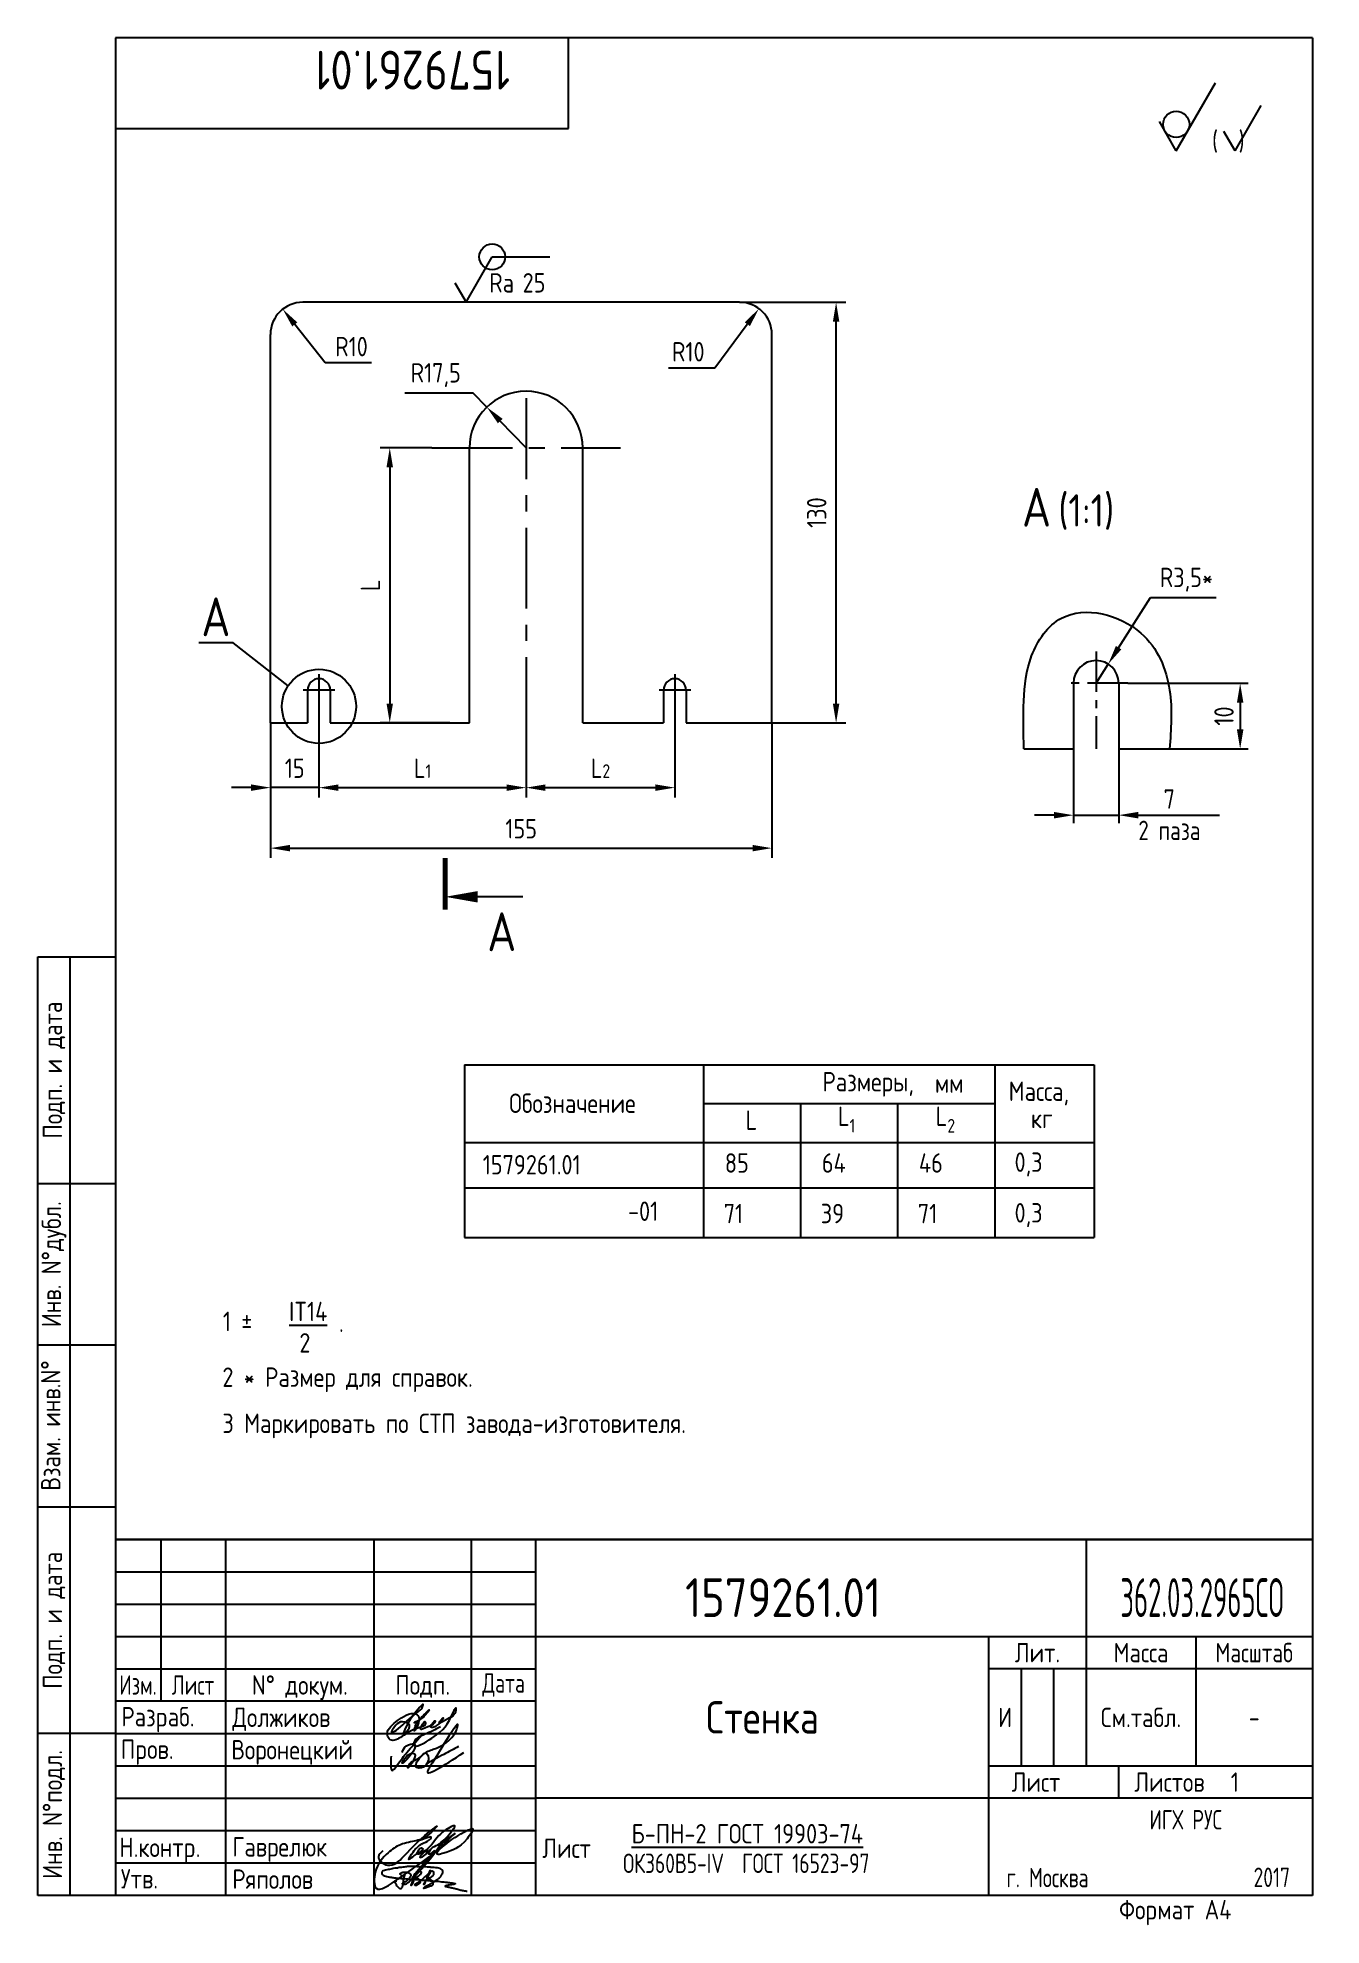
# Paper-space layout 'A4_protect' of a CAD drawing. Header units: millimetres. Extents: x 8 to 206, y 0 to 292.
# The model-space entities are those that its viewports show. They can reach past a viewport. Long polylines and large blocks are cut down to what shows.
import ezdxf
from ezdxf.enums import TextEntityAlignment as Align

# ---------------------------------------------------------------- set-up
doc = ezdxf.new("R2010")
doc.units = ezdxf.units.MM
doc.header["$LTSCALE"] = 5
doc.linetypes.add('CENTER', pattern=[2, 1.25, -0.25, 0.25, -0.25])
for name, color, linetype in [('Bord', 1, 'Continuous'), ('CEN', 5, 'CENTER'), ('Con', 6, 'Continuous'), ('Cont', 6, 'Continuous'), ('DIM', 7, 'Continuous'), ('Text', 3, 'Continuous'), ('Textb', 6, 'Continuous'), ('VPORTI', 7, 'Continuous')]:
    doc.layers.add(name, color=color, linetype=linetype)
doc.layers.get('Defpoints').off()
doc.layers.get('VPORTI').off()
doc.styles.add('Style1', font='romans.shx', dxfattribs={"width": 0.8})
doc.dimstyles.new('Dia', dxfattribs={"dimtxt": 3, "dimasz": 3, "dimexe": 1.25, "dimexo": 0, "dimgap": 1, "dimtad": 1, "dimtoh": 1, "dimdec": 3, "dimtxsty": 'Style1', "dimcen": 2.5, "dimclrt": 3, "dimadec": 0, "dimazin": 0, "dimtfac": 1, "dimtdec": 3, "dimtmove": 0, "dimatfit": 2, "dimfxl": 1, "dimarcsym": 0})
doc.dimstyles.new('Dia2', dxfattribs={"dimscale": 2, "dimtxt": 3, "dimasz": 3, "dimexe": 1.25, "dimexo": 0, "dimgap": 1, "dimtad": 1, "dimtoh": 1, "dimdec": 3, "dimtxsty": 'Style1', "dimcen": 2.5, "dimclrt": 3, "dimadec": 0, "dimazin": 0, "dimtfac": 1, "dimtdec": 3, "dimtmove": 0, "dimatfit": 2, "dimfxl": 1, "dimarcsym": 0})
doc.dimstyles.new('Lin', dxfattribs={"dimtxt": 3, "dimasz": 3, "dimexe": 1.25, "dimexo": 0, "dimgap": 1, "dimtad": 1, "dimdec": 3, "dimtxsty": 'Style1', "dimcen": 2.5, "dimclrt": 3, "dimadec": 0, "dimazin": 0, "dimtfac": 1, "dimtdec": 3, "dimtmove": 0, "dimatfit": 3, "dimldrblk": 'DOT', "dimfxl": 1, "dimarcsym": 0})
doc.dimstyles.new('Lin2', dxfattribs={"dimscale": 2, "dimtxt": 3, "dimasz": 3, "dimexe": 1.5, "dimexo": 0, "dimgap": 1.5, "dimtad": 1, "dimdec": 0, "dimtxsty": 'Style1', "dimcen": 2.5, "dimclrt": 3, "dimadec": 0, "dimazin": 0, "dimtfac": 1, "dimtdec": 0, "dimtmove": 0, "dimatfit": 3, "dimfxl": 1, "dimarcsym": 0})
doc.dimstyles.new('Poz2', dxfattribs={"dimscale": 2, "dimtxt": 6, "dimasz": 2.5, "dimexe": 1.25, "dimexo": 0, "dimgap": 1, "dimtad": 2, "dimtoh": 1, "dimdec": 0, "dimtxsty": 'Style1', "dimblk": 'DOTSMALL', "dimcen": 2.5, "dimclrt": 6, "dimadec": 0, "dimazin": 0, "dimtfac": 1, "dimtdec": 0, "dimtmove": 0, "dimatfit": 3, "dimldrblk": 'DOTSMALL', "dimfxl": 1, "dimarcsym": 0})

# ---------------------------------------------------------------- blocks, each defined once
blk = doc.blocks.new('A4')
at = {"layer": 'Bord'}
for p, q in [((20, 55), (85, 55)), ((20, 50), (85, 50)), ((20, 45), (85, 45)), ((160, 40), (160, 25)), ((165, 40), (165, 25)), ((20, 30), (85, 30)), ((20, 25), (85, 25)), ((20, 20), (85, 20)), ((20, 15), (85, 15)), ((20, 10), (85, 10))]:
    blk.add_line(p, q, dxfattribs=at)
at = {"layer": 'Cont'}
for p, q in [((205, 292), (20, 292)), ((20, 292), (20, 5)), ((90, 278), (90, 292)), ((205, 292), (205, 5)), ((20, 278), (90, 278)), ((8, 5), (8, 150)), ((8, 150), (20, 150)), ((13, 5), (13, 150)), ((8, 115), (20, 115)), ((20, 90), (8, 90)), ((20, 65), (8, 65)), ((205, 60), (20, 60)), ((20, 60), (205, 60)), ((27, 60), (27, 35)), ((37, 60), (37, 5)), ((60, 5), (60, 60)), ((75, 60), (75, 5)), ((85, 5), (85, 60)), ((170, 60), (170, 25)), ((85, 45), (205, 45)), ((155, 5), (155, 45)), ((187, 25), (187, 45)), ((20, 40), (85, 40)), ((205, 40), (155, 40)), ((85, 35), (20, 35)), ((20, 30), (8, 30)), ((155, 25), (205, 25)), ((175, 25), (175, 20)), ((205, 20), (85, 20)), ((20, 5), (8, 5)), ((205, 5), (20, 5))]:
    blk.add_line(p, q, dxfattribs=at)
at = {"layer": 'Text', "style": 'Style1', "width": 0.8}
for s, p in [('Подп. и дата', (10.5, 132.5)), ('Инв. N%%dдубл.', (10.5, 102.5)), ('Взам. инв.N%%d ', (10, 78.38)), ('Подп. и дата', (10.5, 47.5)), ('Инв. N%%dподл.', (10.5, 17.5))]:
    blk.add_text(s, height=3, rotation=90, dxfattribs=at).set_placement(p, align=Align.MIDDLE)
at = {"layer": 'Text', "style": 'Style1'}
for s, width, p in [('Лит.', 0.8, (162.5, 42.5)), ('Масса', 0.8, (178.5, 42.5)), ('Масштаб', 0.75, (196, 42.5)), ('Изм.', 0.7, (23.5, 37.5)), ('Лист', 0.7, (32, 37.5)), ('N%%d докум.', 0.8, (48.5, 37.5)), ('Подп.', 0.8, (67.5, 37.5)), ('Лист', 0.8, (162.27, 22.5)), ('Листов', 0.8, (182.9, 22.5))]:
    blk.add_text(s, height=3, dxfattribs=dict(at, width=width)).set_placement(p, align=Align.MIDDLE_CENTER)
at = {"layer": 'Text', "style": 'Style1', "width": 0.7}
for s, p in [('Дата', (80, 37.5)), ('ИГХ РУС', (185.42, 16.69))]:
    blk.add_text(s, height=3, dxfattribs=at).set_placement(p, align=Align.MIDDLE)
at = {"layer": 'Text', "style": 'Style1'}
for s, width, p in [('Разpаб.', 0.8, (20.92, 31.1)), ('Пpов.', 0.8, (20.84, 26.08)), ('Н.контp.', 0.8, (20.61, 10.92)), ('Утв.', 0.8, (20.84, 6.06)), ('г. Москва', 0.7, (157.71, 6.25)), ('Фоpмат А4', 0.8, (175.11, 1.29))]:
    blk.add_text(s, height=3, dxfattribs=dict(at, width=width)).set_placement(p)
for tag, p, width in [('ФИО', (39, 31), 0.8), ('ФИО', (39, 26), 0.8), ('ГОСТ_СОРТАМЕНТА', (98.19, 14), 0.8), ('ФИО', (39, 11), 0.8), ('ФИО', (39, 6), 0.8), ('200', (192.85, 6.29), 0.7)]:
    blk.add_attdef(tag, p, '', height=3, dxfattribs=dict(at, width=width))
at = {"layer": 'Text', "style": 'Style1', "width": 0.8}
for tag, p in [('И', (157.49, 32.5)), ('700', (178.5, 32.5)), ('1:20', (196, 32.5))]:
    blk.add_attdef(tag, text='', height=3, dxfattribs=at).set_placement(p, align=Align.MIDDLE)
blk.add_attdef('Сборочный_чертеж', text='', height=3, dxfattribs=at).set_placement((120, 21.3), align=Align.CENTER)
for tag, p in [('1', (171.12, 22.5)), ('2', (193, 22.5))]:
    blk.add_attdef(tag, text='', height=3, dxfattribs=at).set_placement(p, align=Align.MIDDLE_CENTER)
blk.add_attdef('ЛИСТ', text='', height=3, dxfattribs=at).set_placement((85.99, 12.5), align=Align.MIDDLE_LEFT)
at = {"layer": 'Text', "style": 'Style1', "width": 0.7}
blk.add_attdef('%%OГОСТ_ТЕХ._ТРЕБОВАНИЙ', text='', height=3, dxfattribs=at).set_placement((98.19, 8), align=Align.BOTTOM_LEFT)
at = {"layer": 'Textb', "style": 'Style1', "width": 0.8}
blk.add_attdef('1234567', (81, 290), '', height=6, rotation=180, dxfattribs=at)
blk.add_attdef('1234567', (123.4, 48), '', height=6, dxfattribs=at)
for tag, height, p in [('123ХЯ', 6, (183.62, 48)), ('НАИМЕНОВАНИЕ', 5, (120, 30))]:
    blk.add_attdef(tag, text='', height=height, dxfattribs=at).set_placement(p, align=Align.CENTER)
blk = doc.blocks.new('sherISO_12')
at = {"layer": 'Cont'}
for q in [(-15, -6.96), (-23.66, -12.96)]:
    blk.add_line((-21.06, -17.46), q, dxfattribs=at)
blk.add_circle((-21.06, -13.39), 2.03, dxfattribs=at)
at = {"layer": 'Text'}
for q in [(-7.92, -10.46), (-13.69, -14.46)]:
    blk.add_line((-11.96, -17.46), q, dxfattribs=at)
at = {"layer": 'Text', "style": 'Style1', "width": 0.8}
blk.add_text('(  )', height=3, dxfattribs=at).set_placement((-15.53, -17.46))
blk = doc.blocks.new('A$C63F45750')
at = {"layer": 'Text'}
for points, knots in [([(3.17, 2.37), (3.12, 2.38), (3.04, 2.41), (2.94, 2.5), (2.85, 2.57), (2.79, 2.69), (2.87, 2.77), (2.99, 2.84), (3.16, 2.89), (3.36, 2.93), (3.6, 2.95), (3.82, 2.92), (4.05, 2.87), (4.25, 2.78), (4.45, 2.63), (4.46, 2.42), (4.38, 2.26), (4.28, 2.1), (4.17, 1.94), (4.03, 1.78), (3.89, 1.62), (3.75, 1.52), (3.63, 1.43), (3.49, 1.36), (3.35, 1.3), (3.24, 1.25), (3.16, 1.21), (3.12, 1.15), (3.19, 1.1), (3.27, 1.09), (3.4, 1.07), (3.55, 1.07), (3.72, 1.12), (3.92, 1.19), (4.1, 1.34), (4.26, 1.51), (4.44, 1.65), (4.59, 1.81), (4.74, 1.93), (4.84, 2.04), (4.93, 2.14), (5.07, 2.29), (5.19, 2.53), (5.28, 2.68), (5.35, 2.96), (5.23, 2.66), (5.2, 2.44), (5.04, 2.09), (4.95, 1.81), (4.86, 1.57), (4.75, 1.31), (4.67, 1.12), (4.46, 0.78), (4.62, 1.17), (4.71, 1.45), (4.88, 1.74), (5.01, 2), (5.08, 2.19), (5.19, 2.4), (5.32, 2.58), (5.4, 2.75), (5.52, 2.89), (5.65, 3.04), (5.85, 3.1), (6.02, 3.03), (6.08, 2.87), (6.03, 2.7), (5.9, 2.51), (5.7, 2.37), (5.55, 2.23), (5.4, 2.17), (5.31, 2.12), (5.12, 2.09), (5.35, 2.07), (5.48, 2), (5.64, 1.93), (5.75, 1.8), (5.85, 1.67), (5.89, 1.54), (5.89, 1.37), (5.8, 1.2), (5.63, 1.06), (5.41, 0.94), (5.23, 0.86), (5.02, 0.92), (5.13, 1.1), (5.28, 1.16), (5.44, 1.27), (5.61, 1.36), (5.74, 1.46), (5.86, 1.53), (5.95, 1.61), (6.05, 1.69), (6.15, 1.77), (6.28, 1.87), (6.46, 2.02), (6.65, 2.19), (6.83, 2.37), (6.98, 2.49), (7.11, 2.61), (7.2, 2.74), (7.32, 2.84), (7.42, 2.97), (7.48, 3.08), (7.48, 3.27), (7.34, 3.08), (7.28, 2.94), (7.18, 2.69), (7.1, 2.46), (7, 2.22), (6.93, 1.98), (6.83, 1.78), (6.73, 1.55), (6.67, 1.34), (6.6, 1.14), (6.56, 1.03), (6.39, 0.99), (6.62, 1.33), (6.75, 1.54), (6.93, 1.87), (7.05, 2.08), (7.18, 2.32), (7.33, 2.6), (7.47, 2.89), (7.6, 3.07), (7.79, 3.18), (7.95, 3.01), (8, 2.81), (7.99, 2.62), (7.94, 2.46), (7.83, 2.33), (7.69, 2.22), (7.53, 2.11), (7.37, 2.03), (7.21, 1.99), (7.11, 1.97), (6.89, 1.98), (7.07, 1.94), (7.15, 1.9), (7.27, 1.88), (7.39, 1.84), (7.52, 1.81), (7.62, 1.72), (7.7, 1.62), (7.78, 1.51), (7.83, 1.39), (7.87, 1.26), (7.88, 1.13), (7.86, 0.99), (7.75, 0.88), (7.6, 0.77), (7.4, 0.73), (7.19, 0.66), (6.97, 0.55), (6.71, 0.48), (6.57, 0.44), (6.42, 0.42), (6.52, 0.58), (6.61, 0.64), (6.81, 0.78), (7.06, 0.89), (7.33, 1.04), (7.55, 1.16), (7.7, 1.24), (7.84, 1.32), (7.99, 1.43), (8.21, 1.58), (8.48, 1.76), (8.74, 1.95), (8.97, 2.12), (9.1, 2.29), (9.23, 2.44), (9.3, 2.6), (9.37, 2.74), (9.42, 2.92), (9.45, 3.13), (9.21, 3.48), (8.67, 3.59), (8.09, 3.63), (7.57, 3.66), (7.06, 3.74), (6.57, 3.75), (6.09, 3.74), (5.67, 3.78), (5.28, 3.78), (4.96, 3.81), (4.65, 3.83), (4.31, 3.82), (3.97, 3.79), (3.61, 3.74), (3.22, 3.67), (2.86, 3.66), (2.53, 3.61), (2.18, 3.52), (1.78, 3.54), (1.38, 3.37), (0.96, 3.35), (0.58, 3.24), (0.25, 3.19), (0.03, 3.06), (-0.03, 2.83), (0.02, 2.6), (0.26, 2.38), (0.59, 2.33), (1, 2.2), (1.48, 2.15), (1.93, 2.05), (2.35, 2.02), (2.72, 2.01), (3.11, 1.94), (3.68, 1.94), (4.25, 1.83), (4.91, 1.87), (5.53, 1.76), (6.13, 1.72), (6.73, 1.71), (7.32, 1.62), (7.99, 1.55), (8.64, 1.54), (9.16, 1.46), (9.61, 1.42), (10.03, 1.4), (10.41, 1.32), (10.73, 1.29), (11.01, 1.24), (11.18, 1.23), (11.42, 1.14), (11.18, 1.06), (11.01, 1.03), (10.71, 0.98), (10.37, 0.92), (10.1, 0.91), (9.65, 0.75), (10.22, 0.67), (10.54, 0.59), (11.08, 0.47), (11.61, 0.35), (12.17, 0.15), (12.64, 0.08), (12.98, 0.03), (13.11, 0.01), (13.18, 0)], [0, 0, 0, 0, 0.153866, 0.270441, 0.388867, 0.510533, 0.592156, 0.71333, 0.90842, 1.11344, 1.349254, 1.61246, 1.782219, 2.047249, 2.291879, 2.451528, 2.651081, 2.806158, 3.017979, 3.227348, 3.462381, 3.633009, 3.75766, 3.920516, 4.080796, 4.214529, 4.291786, 4.349969, 4.397594, 4.50822, 4.594826, 4.799244, 4.954392, 5.128468, 5.437537, 5.632649, 5.842485, 6.094987, 6.293219, 6.410959, 6.551192, 6.687808, 7.022147, 7.294342, 7.425356, 7.52079, 7.946481, 8.313051, 8.59833, 8.833695, 9.090496, 9.427695, 9.601191, 9.883219, 10.093306, 10.673943, 10.798776, 10.974628, 11.287247, 11.486184, 11.648652, 11.848902, 12.027194, 12.25348, 12.40059, 12.537783, 12.716293, 12.91523, 13.208551, 13.438489, 13.549668, 13.67779, 13.77127, 13.930001, 14.029091, 14.272112, 14.434836, 14.547084, 14.739051, 14.830983, 15.061241, 15.268922, 15.500489, 15.788979, 15.879568, 16.024283, 16.221854, 16.418714, 16.593102, 16.783247, 16.91018, 17.018213, 17.135263, 17.278205, 17.430482, 17.620087, 17.979626, 18.191789, 18.388716, 18.565718, 18.714854, 18.857929, 19.039974, 19.171375, 19.283034, 19.400085, 19.618058, 19.882245, 20.150781, 20.377854, 20.649532, 20.89723, 21.042543, 21.40016, 21.557817, 21.667145, 21.752781, 21.926256, 22.412297, 22.813145, 22.961412, 23.171289, 23.607257, 23.940428, 24.110007, 24.291214, 24.48084, 24.697609, 24.904078, 25.034245, 25.218018, 25.407651, 25.573473, 25.787447, 25.930292, 26.051316, 26.18846, 26.285312, 26.406799, 26.52425, 26.630463, 26.793722, 26.898606, 27.029313, 27.171012, 27.314101, 27.419918, 27.580557, 27.709367, 27.829268, 28.024364, 28.266961, 28.41242, 28.705761, 28.989137, 29.187748, 29.233768, 29.332802, 29.529535, 29.667094, 30.039923, 30.332117, 30.61061, 30.769982, 30.856778, 31.109923, 31.313488, 31.656425, 32.066331, 32.296628, 32.49714, 32.710276, 32.891468, 33.014834, 33.177747, 33.444503, 33.618009, 34.409008, 34.914636, 35.419802, 35.95397, 36.458179, 36.88069, 37.388403, 37.738353, 38.034261, 38.353468, 38.693154, 39.037638, 39.391136, 39.787481, 40.203773, 40.488977, 40.784975, 41.26625, 41.668005, 42.070065, 42.499388, 42.869834, 43.079573, 43.213439, 43.554591, 43.717296, 44.153724, 44.506336, 45.019111, 45.587859, 45.90191, 46.270392, 46.703958, 47.093115, 47.952647, 48.44014, 49.079253, 49.808223, 50.268654, 50.851051, 51.604831, 52.298429, 52.776925, 53.1907, 53.661988, 54.042386, 54.348524, 54.616841, 54.853814, 54.983777, 55.126096, 55.333328, 55.613101, 56.008732, 56.315809, 56.59982, 56.87931, 57.399251, 57.889617, 58.432507, 59.066698, 59.660314, 59.862668, 60.07277, 60.07277, 60.07277, 60.07277]), ([(2.31, 1.53), (2.26, 1.52), (2.17, 1.51), (2.06, 1.48), (1.93, 1.38), (2.07, 1.25), (2.14, 1.11), (2.26, 0.93), (2.39, 0.72), (2.57, 0.54), (2.71, 0.44), (2.86, 0.4), (3.02, 0.43), (3.14, 0.54), (3.21, 0.79), (3.25, 1.07), (3.31, 1.4), (3.35, 1.67), (3.38, 1.92), (3.47, 2.19), (3.5, 2.43), (3.54, 2.59), (3.56, 2.64)], [0, 0, 0, 0, 0.15847, 0.269731, 0.363591, 0.555514, 0.688037, 0.848606, 1.204359, 1.433632, 1.58673, 1.729549, 1.880686, 2.057874, 2.19169, 2.63505, 2.928153, 3.184121, 3.441863, 3.696117, 4.025873, 4.178055, 4.178055, 4.178055, 4.178055])]:
    blk.add_open_spline(points, degree=3, knots=knots, dxfattribs=at)
blk = doc.blocks.new('*D35')
at = {"layer": 'DIM', "color": 0, "lineweight": -2, "transparency": 16777216}
for p, q in [((870.76, -117.99), (875.66, -110.26)), ((875.66, -110.26), (885.81, -110.26)), ((867.28, -123.48), (869.15, -120.52))]:
    blk.add_line(p, q, dxfattribs=at)
at = {"layer": 'DIM', "color": 0, "transparency": 16777216}
blk.add_solid([(870.34, -117.72), (871.18, -118.26), (869.15, -120.52)], dxfattribs=at)
at = {"layer": 'DIM', "color": 3, "transparency": 16777216, "insert": (881.23, -107.48), "char_height": 3, "attachment_point": 5, "style": 'Style1'}
blk.add_mtext('R3,5*', dxfattribs=at)
blk = doc.blocks.new('*D36')
at = {"layer": 'DIM', "color": 0, "lineweight": -2, "transparency": 16777216}
for p, q in [((872.18, -123.48), (890.79, -123.48)), ((889.54, -126.48), (889.54, -130.63)), ((878.63, -133.63), (890.79, -133.63))]:
    blk.add_line(p, q, dxfattribs=at)
at = {"layer": 'DIM', "color": 0, "transparency": 16777216}
for points in [[(889.04, -126.48), (890.04, -126.48), (889.54, -123.48)], [(889.04, -130.63), (890.04, -130.63), (889.54, -133.63)]]:
    blk.add_solid(points, dxfattribs=at)
at = {"layer": 'DIM', "color": 3, "transparency": 16777216, "insert": (887.04, -128.55), "char_height": 3, "attachment_point": 5, "rotation": 90, "style": 'Style1'}
blk.add_mtext('10', dxfattribs=at)
blk = doc.blocks.new('_Dot')
at = {"color": 0, "linetype": 'ByBlock', "lineweight": -2}
blk.add_line((-0.5, 0), (-1, 0), dxfattribs=at)
at = {"color": 0, "linetype": 'ByBlock', "const_width": 0.5}
blk.add_lwpolyline([(-0.25, 0, 1), (0.25, 0, 1)], format="xyb", close=True, dxfattribs=at)
blk = doc.blocks.new('*D37')
at = {"layer": 'DIM', "color": 0, "lineweight": -2, "transparency": 16777216}
for p, q in [((863.78, -133.63), (863.78, -145.12)), ((870.78, -133.63), (870.78, -145.12)), ((860.78, -143.87), (857.78, -143.87)), ((863.78, -143.87), (870.78, -143.87)), ((873.78, -143.87), (880.38, -143.87))]:
    blk.add_line(p, q, dxfattribs=at)
at = {"layer": 'DIM', "color": 0, "transparency": 16777216}
for points in [[(860.78, -143.37), (860.78, -144.37), (863.78, -143.87)], [(873.78, -143.37), (873.78, -144.37), (870.78, -143.87)]]:
    blk.add_solid(points, dxfattribs=at)
at = {"layer": 'DIM', "color": 3, "transparency": 16777216, "insert": (878.58, -141.37), "char_height": 3, "attachment_point": 5, "style": 'Style1'}
blk.add_mtext('7', dxfattribs=at)
blk = doc.blocks.new('ZNAK01')
at = {"layer": 'Textb', "style": 'Style1', "width": 0.8}
blk.add_attdef('А', text='', height=6, dxfattribs=at).set_placement((3.95, -0.02), align=Align.RIGHT)
blk.add_attdef('SC(1)', (5.07, -0.02), '', height=5, dxfattribs=at)
blk = doc.blocks.new('A$C6CF913E7')
at = {"layer": 'Text'}
blk.add_circle((0, 0), 2, dxfattribs=at)
blk = doc.blocks.new('sherISO_07')
at = {"layer": 'Text'}
blk.add_line((4.04, 7), (12.93, 7), dxfattribs=at)
blk.add_lwpolyline([(-1.73, 3), (0, 0), (4.04, 7)], dxfattribs=at)
blk.add_blockref('A$C6CF913E7', (4.04, 7))
at = {"layer": 'Text', "style": 'Style1', "width": 0.8}
blk.add_text('Ra', height=3, dxfattribs=at).set_placement((3.58, 1.5))
blk.add_attdef('25', (8.73, 1.5), '', height=3, dxfattribs=at)
blk = doc.blocks.new('*D47')
at = {"layer": 'DIM', "color": 0, "lineweight": -2, "transparency": 16777216}
for p, q in [((628.49, 513.66), (661.32, 513.66)), ((658.32, 389.66), (658.32, 507.66)), ((638.49, 383.66), (661.32, 383.66))]:
    blk.add_line(p, q, dxfattribs=at)
at = {"layer": 'DIM', "color": 0, "transparency": 16777216}
for points in [[(657.32, 507.66), (659.32, 507.66), (658.32, 513.66)], [(657.32, 389.66), (659.32, 389.66), (658.32, 383.66)]]:
    blk.add_solid(points, dxfattribs=at)
at = {"layer": 'DIM', "color": 3, "transparency": 16777216, "insert": (652.32, 448.66), "char_height": 6, "attachment_point": 5, "rotation": 90, "style": 'Style1'}
blk.add_mtext('130', dxfattribs=at)
blk = doc.blocks.new('*D55')
at = {"layer": 'DIM', "color": 0, "lineweight": -2, "transparency": 16777216}
for p, q in [((483.49, 383.66), (483.49, 360.66)), ((498.49, 383.66), (498.49, 360.66)), ((477.49, 363.66), (471.49, 363.66)), ((498.49, 363.66), (483.49, 363.66)), ((504.49, 363.66), (510.49, 363.66))]:
    blk.add_line(p, q, dxfattribs=at)
at = {"layer": 'DIM', "color": 0, "transparency": 16777216}
for points in [[(477.49, 364.66), (477.49, 362.66), (483.49, 363.66)], [(504.49, 364.66), (504.49, 362.66), (498.49, 363.66)]]:
    blk.add_solid(points, dxfattribs=at)
at = {"layer": 'DIM', "color": 3, "transparency": 16777216, "insert": (490.99, 369.66), "char_height": 6, "attachment_point": 5, "style": 'Style1'}
blk.add_mtext('15', dxfattribs=at)
blk = doc.blocks.new('*D56')
at = {"layer": 'DIM', "color": 0, "lineweight": -2, "transparency": 16777216}
for p, q in [((498.49, 383.66), (498.49, 360.66)), ((562.49, 383.66), (562.49, 360.66)), ((504.49, 363.66), (556.49, 363.66))]:
    blk.add_line(p, q, dxfattribs=at)
at = {"layer": 'DIM', "color": 0, "transparency": 16777216}
for points in [[(504.49, 364.66), (504.49, 362.66), (498.49, 363.66)], [(556.49, 364.66), (556.49, 362.66), (562.49, 363.66)]]:
    blk.add_solid(points, dxfattribs=at)
at = {"layer": 'DIM', "color": 3, "transparency": 16777216, "insert": (530.49, 369.66), "char_height": 6, "attachment_point": 5, "style": 'Style1'}
blk.add_mtext('L{\\H0.7x;\\S^ 1;}', dxfattribs=at)
blk = doc.blocks.new('*D57')
at = {"layer": 'DIM', "color": 0, "lineweight": -2, "transparency": 16777216}
for p, q in [((562.49, 383.66), (562.49, 360.66)), ((608.49, 383.66), (608.49, 360.66)), ((568.49, 363.66), (602.49, 363.66))]:
    blk.add_line(p, q, dxfattribs=at)
at = {"layer": 'DIM', "color": 0, "transparency": 16777216}
for points in [[(568.49, 364.66), (568.49, 362.66), (562.49, 363.66)], [(602.49, 364.66), (602.49, 362.66), (608.49, 363.66)]]:
    blk.add_solid(points, dxfattribs=at)
at = {"layer": 'DIM', "color": 3, "transparency": 16777216, "insert": (585.49, 369.66), "char_height": 6, "attachment_point": 5, "style": 'Style1'}
blk.add_mtext('L{\\H0.7x;\\S^ 2;}', dxfattribs=at)
blk = doc.blocks.new('*D58')
at = {"layer": 'DIM', "color": 0, "lineweight": -2, "transparency": 16777216}
for p, q in [((483.49, 383.66), (483.49, 341.97)), ((638.49, 383.66), (638.49, 341.97)), ((489.49, 344.97), (632.49, 344.97))]:
    blk.add_line(p, q, dxfattribs=at)
at = {"layer": 'DIM', "color": 0, "transparency": 16777216}
for points in [[(489.49, 345.97), (489.49, 343.97), (483.49, 344.97)], [(632.49, 345.97), (632.49, 343.97), (638.49, 344.97)]]:
    blk.add_solid(points, dxfattribs=at)
at = {"layer": 'DIM', "color": 3, "transparency": 16777216, "insert": (560.99, 350.97), "char_height": 6, "attachment_point": 5, "style": 'Style1'}
blk.add_mtext('155', dxfattribs=at)
blk = doc.blocks.new('*D59')
at = {"layer": 'DIM', "color": 0, "lineweight": -2, "transparency": 16777216}
for p, q in [((546.18, 485.58), (524.98, 485.58)), ((550.34, 481.26), (546.18, 485.58)), ((562.49, 468.66), (554.51, 476.94))]:
    blk.add_line(p, q, dxfattribs=at)
at = {"layer": 'DIM', "color": 0, "transparency": 16777216}
blk.add_solid([(555.23, 477.63), (553.79, 476.24), (550.34, 481.26)], dxfattribs=at)
at = {"layer": 'DIM', "color": 3, "transparency": 16777216, "insert": (534.58, 491.15), "char_height": 6, "attachment_point": 5, "style": 'Style1'}
blk.add_mtext('R17,5', dxfattribs=at)
blk = doc.blocks.new('razrez04')
at = {"layer": 'Text', "const_width": 0.8}
blk.add_lwpolyline([(0, 6), (0, -2)], dxfattribs=at)
at = {"layer": 'Text'}
blk.add_lwpolyline([(0, 0, 0, 1.76, 0), (5, 0, 1.76, 1.76, 0)], format="xyseb", dxfattribs=at)
blk.add_lwpolyline([(12, 0), (5, 0)], dxfattribs=at)
at = {"layer": 'Textb', "style": 'Style1', "width": 0.8}
blk.add_attdef('A', (6.5, -8.4), '', height=6, dxfattribs=at)
blk = doc.blocks.new('*D65')
at = {"layer": 'DIM', "color": 0, "lineweight": -2, "transparency": 16777216}
for p, q in [((533.33, 468.66), (517.36, 468.66)), ((520.36, 462.66), (520.36, 389.66)), ((538.93, 383.66), (517.36, 383.66))]:
    blk.add_line(p, q, dxfattribs=at)
at = {"layer": 'DIM', "color": 0, "transparency": 16777216}
for points in [[(519.36, 462.66), (521.36, 462.66), (520.36, 468.66)], [(519.36, 389.66), (521.36, 389.66), (520.36, 383.66)]]:
    blk.add_solid(points, dxfattribs=at)
at = {"layer": 'DIM', "color": 3, "transparency": 16777216, "insert": (514.36, 426.16), "char_height": 6, "attachment_point": 5, "rotation": 90, "style": 'Style1'}
blk.add_mtext('L', dxfattribs=at)
blk = doc.blocks.new('*D66')
at = {"layer": 'DIM', "color": 0, "lineweight": -2, "transparency": 16777216}
for p, q in [((500.37, 494.95), (491.01, 506.8)), ((514.71, 494.95), (500.37, 494.95))]:
    blk.add_line(p, q, dxfattribs=at)
at = {"layer": 'DIM', "color": 0, "transparency": 16777216}
blk.add_solid([(491.79, 507.42), (490.22, 506.18), (487.29, 511.51)], dxfattribs=at)
at = {"layer": 'DIM', "color": 3, "transparency": 16777216, "insert": (508.54, 499.95), "char_height": 6, "attachment_point": 5, "style": 'Style1'}
blk.add_mtext('R10', dxfattribs=at)
blk = doc.blocks.new('*D67')
at = {"layer": 'DIM', "color": 0, "lineweight": -2, "transparency": 16777216}
for p, q in [((620.81, 493.35), (630.88, 506.87)), ((606.47, 493.35), (620.81, 493.35))]:
    blk.add_line(p, q, dxfattribs=at)
at = {"layer": 'DIM', "color": 0, "transparency": 16777216}
blk.add_solid([(630.08, 507.46), (631.68, 506.27), (634.46, 511.68)], dxfattribs=at)
at = {"layer": 'DIM', "color": 3, "transparency": 16777216, "insert": (612.64, 498.35), "char_height": 6, "attachment_point": 5, "style": 'Style1'}
blk.add_mtext('R10', dxfattribs=at)
blk = doc.blocks.new('_DotSmall')
at = {"layer": 'Cont', "color": 0, "const_width": 0.5}
blk.add_lwpolyline([(-0.0625, 0, 1), (0.0625, 0, 1)], format="xyb", close=True, dxfattribs=at)

msp = doc.modelspace()

# ---------------------------------------------------------------- linework, layer by layer
at = {"layer": 'Bord'}
msp.add_open_spline([(856.1054, -133.6298), (856.05, -131.1463), (855.9421, -126.3145), (856.7319, -119.0409), (862.389, -110.7094), (875.1455, -113.9017), (879.3351, -124.284), (878.8566, -130.6077), (878.628, -133.6298)], degree=3, knots=[0, 0, 0, 0, 7.44339616, 14.48168711, 21.92248358, 34.40508357, 44.29344515, 53.3447488, 53.3447488, 53.3447488, 53.3447488], dxfattribs=at)
at = {"layer": 'CEN'}
for p, q in [((562.4888, 483.9915), (562.4888, 383.6591)), ((533.3339, 468.6591), (591.6437, 468.6591)), ((498.4888, 398.7042), (498.4888, 383.6591)), ((608.4888, 398.7042), (608.4888, 383.6591)), ((503.384, 393.8091), (493.5937, 393.8091)), ((613.384, 393.8091), (603.5937, 393.8091)), ((867.2801, -118.5847), (867.2801, -133.6298)), ((872.1753, -123.4798), (862.3849, -123.4798))]:
    msp.add_line(p, q, dxfattribs=at)
at = {"layer": 'Cont'}
for p, q in [((628.4888, 513.6591), (493.4888, 513.6591)), ((483.4888, 383.6591), (483.4888, 503.6591)), ((638.4888, 383.6591), (638.4888, 503.6591)), ((544.9888, 383.6591), (544.9888, 468.6591)), ((579.9888, 383.6591), (579.9888, 468.6591)), ((494.9888, 393.8091), (494.9888, 383.6591)), ((501.9888, 393.8091), (501.9888, 383.6591)), ((604.9888, 393.8091), (604.9888, 383.6591)), ((611.9888, 393.8091), (611.9888, 383.6591)), ((483.4888, 383.6591), (494.9888, 383.6591)), ((501.9888, 383.6591), (544.9888, 383.6591)), ((579.9888, 383.6591), (604.9888, 383.6591)), ((611.9888, 383.6591), (638.4888, 383.6591)), ((863.7801, -123.4798), (863.7801, -133.6298)), ((870.7801, -123.4798), (870.7801, -133.6298)), ((856.1054, -133.6298), (863.7801, -133.6298)), ((870.7801, -133.6298), (878.628, -133.6298))]:
    msp.add_line(p, q, dxfattribs=at)
for centre, radius, start, end in [((493.4888, 503.6591), 10, 90, 180), ((628.4888, 503.6591), 10, 0, 90), ((562.4888, 468.6591), 17.5, 0, 180), ((498.4888, 393.8091), 3.5, 0, 180), ((608.4888, 393.8091), 3.5, 0, 180), ((867.2801, -123.4798), 3.5, 0, 180)]:
    msp.add_arc(centre, radius, start, end, dxfattribs=at)
at = {"layer": 'DIM'}
for p, q in [((471.9974, 408.4183), (461.3672, 408.4183)), ((880.3801, -143.8733), (886.3517, -143.8733))]:
    msp.add_line(p, q, dxfattribs=at)
msp.add_circle((498.4888, 388.7844), 11.4485, dxfattribs=at)

# ---------------------------------------------------------------- block references
at = {"layer": 'Con', "xscale": 2, "yscale": 2, "zscale": 2}
msp.add_blockref('sherISO_07', (543.9662, 513.6591), dxfattribs=at).add_auto_attribs({'25': '25'})
at = {"layer": 'Con'}
msp.add_blockref('ZNAK01', (856.3696, -99.2714), dxfattribs=at).add_auto_attribs({'А': 'А', 'SC(1)': '(1:1)'})
at = {"layer": 'Cont', "xscale": 2, "yscale": 2, "zscale": 2}
msp.add_blockref('razrez04', (537.4888, 329.9312), dxfattribs=at).add_auto_attribs({'A': 'А'})

# ---------------------------------------------------------------- texts
at = {"layer": 'Con', "color": 6, "style": 'Style1', "width": 0.8}
msp.add_text('А', height=12, dxfattribs=at).set_placement((462.1193, 410.4499))
at = {"layer": 'Text', "style": 'Style1', "width": 0.75}
msp.add_text('2 паза', height=3, dxfattribs=at).set_placement((873.8091, -147.7205))

# ---------------------------------------------------------------- dimensions: what is measured, and where the dimension line sits
at = {"layer": 'DIM'}
dim = msp.add_linear_dim(base=(658.3192, 513.6591), p1=(638.4888, 383.6591), p2=(628.4888, 513.6591), angle=90, dimstyle='Lin2', dxfattribs=at)
dim.commit()
dim.dimension.update_dxf_attribs({"geometry": '*D47', "text_midpoint": (652.3192, 448.6591)})
for center, mpoint, picture, middle in [((493.4888, 503.6591), (487.2907, 511.5066), '*D66', (500.367, 494.9505)), ((628.4888, 503.6591), (634.4613, 511.6797), '*D67', (620.8129, 493.3509))]:
    dim = msp.add_radius_dim(center=center, mpoint=mpoint, dimstyle='Dia2', override={"dimtmove": 1}, dxfattribs=at)
    dim.commit()
    dim.dimension.update_dxf_attribs({"geometry": picture, "text_midpoint": middle, "dimtype": 164})
dim = msp.add_radius_dim(center=(562.4888, 468.6591), mpoint=(550.3424, 481.2573), text='R17,5', dimstyle='Dia2', dxfattribs=at)
dim.commit()
dim.dimension.update_dxf_attribs({"geometry": '*D59', "text_midpoint": (534.5779, 491.1481)})
dim = msp.add_linear_dim(base=(520.364, 383.6591), p1=(533.3339, 468.6591), p2=(538.9328, 383.6591), angle=90, text='L', dimstyle='Lin2', dxfattribs=at)
dim.commit()
dim.dimension.update_dxf_attribs({"geometry": '*D65', "text_midpoint": (514.364, 426.1591)})
for base, p1, p2, picture, middle in [((483.4888, 363.6595), (498.4888, 383.6591), (483.4888, 383.6591), '*D55', (490.9888, 369.6595)), ((638.4888, 344.972), (483.4888, 383.6591), (638.4888, 383.6591), '*D58', (560.9888, 350.972))]:
    dim = msp.add_linear_dim(base=base, p1=p1, p2=p2, dimstyle='Lin2', dxfattribs=at)
    dim.commit()
    dim.dimension.update_dxf_attribs({"geometry": picture, "text_midpoint": middle})
for base, p1, p2, text, picture, middle in [((562.4888, 363.6595), (498.4888, 383.6591), (562.4888, 383.6591), 'L{\\H0.7x;\\S^ 1;}', '*D56', (530.4888, 369.6595)), ((608.4888, 363.6595), (562.4888, 383.6591), (608.4888, 383.6591), 'L{\\H0.7x;\\S^ 2;}', '*D57', (585.4888, 369.6595))]:
    dim = msp.add_linear_dim(base=base, p1=p1, p2=p2, text=text, dimstyle='Lin2', dxfattribs=at)
    dim.commit()
    dim.dimension.update_dxf_attribs({"geometry": picture, "text_midpoint": middle})
dim = msp.add_radius_dim(center=(867.2801, -123.4798), mpoint=(869.1549, -120.5243), text='<>*', dimstyle='Dia', dxfattribs=at)
dim.commit()
dim.dimension.update_dxf_attribs({"geometry": '*D35', "text_midpoint": (881.2347, -110.264), "dimtype": 164})
dim = msp.add_linear_dim(base=(889.5378, -133.6298), p1=(872.1753, -123.4798), p2=(878.628, -133.6298), angle=90, dimstyle='Lin', override={"dimdec": 0}, dxfattribs=at)
dim.commit()
dim.dimension.update_dxf_attribs({"geometry": '*D36', "text_midpoint": (887.0378, -128.5548)})
dim = msp.add_linear_dim(base=(863.7801, -143.8733), p1=(870.7801, -133.6298), p2=(863.7801, -133.6298), dimstyle='Lin', dxfattribs=at)
dim.commit()
dim.dimension.update_dxf_attribs({"geometry": '*D37', "text_midpoint": (878.5801, -143.8733), "dimtype": 160})

# ---------------------------------------------------------------- leaders
msp.add_leader([(488.9883, 395.1725), (471.9974, 408.4183)], dimstyle='Poz2', override={"dimldrblk": 'None'}, dxfattribs=at)

psp = doc.layouts.new('A4_protect')

# ---------------------------------------------------------------- linework, layer by layer
at = {"layer": 'Con'}
for p, q in [((110.91, 127.32), (155.91, 127.32)), ((125.91, 106.64), (125.91, 127.32)), ((140.91, 106.64), (140.91, 127.32))]:
    psp.add_line(p, q, dxfattribs=at)
at = {"layer": 'Cont'}
for p, q in [((205, 292), (205, 5)), ((73.96, 133.32), (171.27, 133.32)), ((73.96, 133.32), (171.27, 133.32)), ((73.96, 133.32), (73.96, 106.64)), ((110.91, 133.32), (110.91, 106.64)), ((155.91, 133.32), (155.91, 106.64)), ((171.27, 133.32), (171.27, 106.64)), ((73.96, 121.32), (171.27, 121.32)), ((73.96, 114.32), (110.91, 114.32)), ((95.91, 114.32), (171.27, 114.32)), ((162.53, 114.32), (171.27, 114.32)), ((73.96, 106.64), (171.27, 106.64))]:
    psp.add_line(p, q, dxfattribs=at)
at = {"layer": 'Text'}
for points, knots in [([(70.22, 31.06), (69.46, 30.64), (68.14, 29.91), (66.27, 29.33), (65.95, 27.4), (70.88, 30.5), (71.2, 31.11), (72.62, 34.14), (72.58, 32.7), (71.71, 32.57), (69.52, 31.1), (70.83, 32.85), (70.3, 31.34), (67.77, 30.23), (69.66, 32.4), (69.12, 31.2), (68.39, 31.23), (66.52, 29.99), (67.86, 32.25), (67.98, 31.16), (66.07, 30.72), (64.8, 29.88), (62.66, 28.53), (61.61, 30.26), (63.11, 31.68), (64.52, 32.65), (65.8, 33.28), (66.76, 32.87), (67.17, 31.88), (65.87, 29.57), (66.57, 31.85), (67.17, 32.3), (68.82, 34.12), (67.83, 32.66), (67.1, 32.12), (66.3, 31.73), (66.05, 31.61)], [0, 0, 0, 0, 2.703743, 4.672825, 5.02799, 7.955933, 13.437489, 13.883188, 14.189441, 16.413959, 17.478513, 18.47964, 18.959294, 20.910841, 22.003091, 22.470554, 23.533771, 24.710748, 26.01626, 26.201331, 27.488187, 30.382065, 32.258784, 33.069724, 35.439902, 37.010787, 38.612861, 39.32109, 39.818865, 41.83144, 42.782113, 44.494961, 45.867914, 46.467245, 48.290622, 49.101188, 49.101188, 49.101188, 49.101188]), ([(64.57, 30.27), (64.99, 31.19), (65.53, 32.37), (67.79, 34.94), (67.35, 33.77), (65.84, 32.75), (61.64, 28.64), (63.29, 31.38), (64.27, 32.06), (65.83, 31.37), (65.19, 30.56), (64.67, 29.88), (64.51, 30.14), (64.55, 30.23), (64.57, 30.27)], [0, 0, 0, 0, 4.062617, 5.226919, 5.800291, 6.663227, 11.774431, 12.938639, 14.11351, 15.354081, 16.396133, 16.918576, 17.03251, 17.182794, 17.182794, 17.182794, 17.182794]), ([(64.3, 27.08), (64.46, 27.46), (64.78, 28.21), (67.28, 28.77), (65.47, 26.32), (63.96, 24.99), (65.01, 26.98), (67.15, 27.05), (64.68, 23.76), (65.74, 25.96), (66.91, 25.86), (67.88, 27.36), (68.72, 25.99), (67.88, 24.65), (65.85, 24.65), (67.43, 27.05), (69.84, 27.72), (72.21, 29), (73.7, 33.44), (69.92, 26.9), (67.25, 22.76), (70.72, 25.03), (73.86, 27.08)], [0, 0, 0, 0, 1.213353, 2.399709, 5.497648, 5.861317, 7.611627, 8.43806, 10.837371, 11.583123, 13.461301, 14.534506, 15.162086, 17.217848, 17.944717, 20.123775, 21.948027, 26.460707, 27.144718, 34.52243, 35.159468, 41.304292, 41.304292, 41.304292, 41.304292]), ([(62.61, 26.53), (62.57, 26.08), (62.51, 25.41), (62.66, 23.87), (64, 25.77), (65.13, 27.2), (66.51, 28.81), (67.31, 29.75)], [0, 0, 0, 0, 1.523947, 2.237958, 3.351836, 5.856423, 9.374056, 9.374056, 9.374056, 9.374056]), ([(73.04, 27.98), (72.27, 27.59), (70.56, 26.71), (68.88, 25.76), (67.96, 25.23)], [0, 0, 0, 0, 2.587978, 5.77327, 5.77327, 5.77327, 5.77327]), ([(61.35, 11.9), (61.02, 11.59), (60.14, 10.78), (62.52, 8.92), (65.66, 12.18), (67.15, 13.79), (70.04, 16.01), (68.14, 13.93), (66.73, 13.41), (64.03, 13.03), (61.73, 11.36), (60, 9.32), (59.85, 4.8), (66.01, 9.17), (69.76, 11.78), (73.04, 14.48), (75.71, 15.61), (73.39, 12.28), (72.1, 11.96), (68.79, 10.9), (71.06, 13.34), (73.13, 15.05), (70.43, 13.24), (69.33, 11.14), (64.55, 6.02), (67.15, 9.5), (70.27, 12.72), (68.13, 10.92), (68.68, 12.25), (69.85, 12.78), (71.03, 13.63), (73.29, 16.48), (69.67, 14.37), (69.37, 13.06), (66.33, 10.47), (67.94, 11.16), (68.55, 12.38), (67.49, 11.6), (66.19, 11.07), (67.24, 12.72), (67.6, 12), (66.53, 11.54), (64.72, 9.79), (66.21, 12.03), (67.13, 12.98), (68.29, 13.3), (69.24, 14.34), (67.99, 13.85), (66.95, 13.45)], [0, 0, 0, 0, 1.17994, 3.087717, 5.863103, 12.338328, 12.854096, 14.088578, 16.834551, 19.302558, 21.570562, 25.210018, 27.650956, 31.348291, 40.129863, 44.562748, 45.223917, 46.979401, 51.214655, 52.099288, 55.323111, 56.227801, 58.471865, 60.028126, 65.752911, 68.466223, 71.038525, 71.934922, 72.780229, 73.495807, 76.028152, 77.999346, 80.11892, 83.1954, 85.334448, 86.270878, 87.060466, 88.110212, 88.803314, 89.989889, 90.197567, 90.706974, 92.884587, 94.19917, 96.055742, 97.375783, 97.753899, 99.636325, 99.636325, 99.636325, 99.636325])]:
    psp.add_open_spline(points, degree=3, knots=knots, dxfattribs=at)

# ---------------------------------------------------------------- block references
ref = psp.add_blockref('A4', (0, 0))
ref.add_attrib('ФИО', 'Должиков', (38.08, 31), dxfattribs={"layer": 'Text', "height": 3, "style": 'Style1', "width": 0.8})
ref.add_attrib('ФИО', 'Воронецкий', (37.92, 26), dxfattribs={"layer": 'Text', "height": 3, "style": 'Style1', "width": 0.8})
ref.add_attrib('ФИО', 'Гаврелюк', (38.07, 11), dxfattribs={"layer": 'Text', "height": 3, "style": 'Style1', "width": 0.8})
ref.add_attrib('ФИО', 'Ряполов', (38.07, 6), dxfattribs={"layer": 'Text', "height": 3, "style": 'Style1', "width": 0.8})
ref.add_attrib('123ХЯ', '362.03.2965СО', dxfattribs={"layer": 'Textb', "height": 6, "style": 'Style1', "width": 0.48}).set_placement((187.93, 48), align=Align.CENTER)
ref.add_attrib('1234567', '1579261.01', (108.04, 48), dxfattribs={"layer": 'Textb', "height": 6, "style": 'Style1', "width": 0.8})
ref.add_attrib('НАИМЕНОВАНИЕ', 'Стенка', dxfattribs={"layer": 'Textb', "height": 5, "style": 'Style1', "width": 0.8}).set_placement((120, 30), align=Align.CENTER)
ref.add_attrib('ЛИСТ', 'Лист', dxfattribs={"layer": 'Text', "height": 3, "style": 'Style1', "width": 0.8}).set_placement((85.97, 12.28), align=Align.MIDDLE_LEFT)
ref.add_attrib('ГОСТ_СОРТАМЕНТА', '%%uБ-ПН-2 ГОСТ 19903-74', (99.76, 13.02), dxfattribs={"layer": 'Text', "height": 3, "style": 'Style1', "width": 0.8})
ref.add_attrib('%%OГОСТ_ТЕХ._ТРЕБОВАНИЙ', 'ОК360В5-IV  ГОСТ 16523-97', dxfattribs={"layer": 'Text', "height": 3, "style": 'Style1', "width": 0.7}).set_placement((98.46, 7.55), align=Align.BOTTOM_LEFT)
ref.add_attrib('И', 'И', dxfattribs={"layer": 'Text', "height": 3, "style": 'Style1', "width": 0.8}).set_placement((157.49, 32.5), align=Align.MIDDLE)
ref.add_attrib('700', 'См.табл.', dxfattribs={"layer": 'Text', "height": 3, "style": 'Style1', "width": 0.8}).set_placement((178.5, 32.5), align=Align.MIDDLE)
ref.add_attrib('1:20', '-', dxfattribs={"layer": 'Text', "height": 3, "style": 'Style1', "width": 0.8}).set_placement((196, 32.5), align=Align.MIDDLE)
ref.add_attrib('2', '1', dxfattribs={"layer": 'Text', "height": 3, "style": 'Style1', "width": 0.8}).set_placement((193, 22.5), align=Align.MIDDLE_CENTER)
ref.add_attrib('200', '2017', (195.9, 6.29), dxfattribs={"layer": 'Text', "height": 3, "style": 'Style1', "width": 0.7})
ref.add_attrib('1234567', '1579261.01', (81, 290), dxfattribs={"layer": 'Textb', "height": 6, "rotation": 180, "style": 'Style1', "width": 0.8})
at = {"layer": 'Cont'}
psp.add_blockref('A$C63F45750', (61.19, 5.65), dxfattribs=at)
at = {"layer": 'DIM'}
psp.add_blockref('sherISO_12', (205, 292), dxfattribs=at)

# ---------------------------------------------------------------- texts
at = {"layer": 'DIM', "color": 3, "char_height": 3, "attachment_point": 5, "style": 'Style1'}
for s, insert in [('L', (118.29, 124.77)), ('\\A1;L{\\H0.7x;\\S^ 1;}', (133, 124.86)), ('\\A1;L{\\H0.7x;\\S^ 2;}', (148.27, 124.86))]:
    psp.add_mtext(s, dxfattribs=dict(at, insert=insert))
at = {"layer": 'Text', "style": 'Style1', "width": 0.8}
for s, p in [('Размеры,', (129.27, 129.21)), ('Обозначение', (80.86, 125.88)), ('мм', (146.65, 128.99)), ('Масса,', (158.05, 127.74)), (' кг', (159.89, 123.53)), ('85', (114.18, 116.65)), ('64', (129.18, 116.65)), ('46', (144.18, 116.65)), ('0,3', (158.96, 116.78)), ('-01', (99.22, 109.2)), ('71', (114.01, 108.84)), ('39', (129.01, 108.84)), ('71', (144.01, 108.84)), ('0,3', (158.96, 108.95)), ('%%uIT14', (46.84, 93.71)), ('1 %%P', (36.61, 92.18)), (' 2', (46.84, 88.86)), ('.', (54.55, 92.04)), ('2 * Размер для справок.', (36.54, 83.56)), ('3 Маркировать по СТП завода-изготовителя.', (36.54, 76.43))]:
    psp.add_text(s, height=3, dxfattribs=at).set_placement(p)
at = {"layer": 'Text', "ltscale": 12, "style": 'Style1', "width": 0.8}
psp.add_text('1579261.01', height=3, dxfattribs=at).set_placement((76.77, 116.38))

# ---------------------------------------------------------------- viewports
at = {"layer": 'Defpoints'}
psp.add_viewport(center=(113.18, 207.69), size=(186.35, 151.2201), view_center_point=(621.9213, 426.7601), view_height=302.440126, dxfattribs=at)
at = {"layer": 'VPORTI'}
psp.add_viewport(center=(170.64, 196), size=(59.25, 60.161), view_center_point=(866.3572, -119.7578), view_height=60.1611, status=3, dxfattribs=at)

doc.saveas('drawing.dxf')
